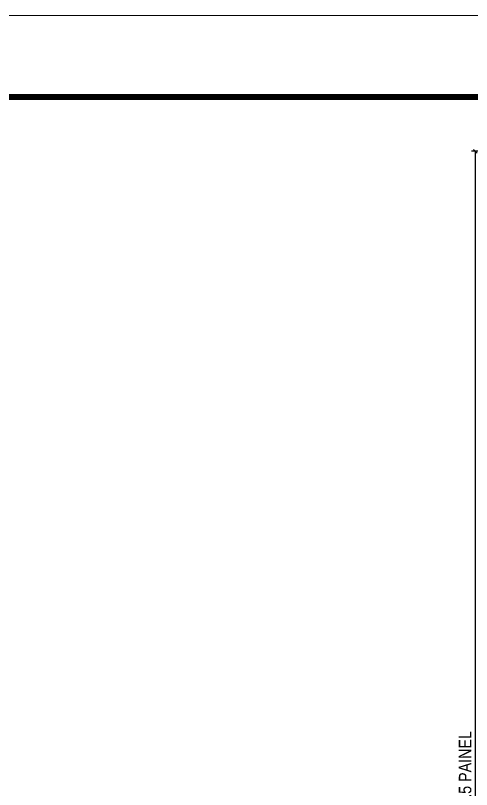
# Model space of a CAD drawing. Extents: x 14400 to 27878, y -21631 to 6985.
# Drawn here: x 14988.6 to 15212.4, y -3732.3 to -3352.4 of the extents above; entities that cross this region are included whole.
import ezdxf

# ---------------------------------------------------------------- set-up
doc = ezdxf.new("R2010")
doc.units = 0
doc.linetypes.add('DASHED', pattern=[0.75, 0.5, -0.25])
doc.layers.add('COTA', color=241, linetype='Continuous')
doc.layers.add('Folhas', color=255, linetype='Continuous', lineweight=9)
doc.layers.add('SARRAFO DE PRESSAO', color=251, linetype='DASHED', lineweight=9)
doc.styles.add('COTA TECNICA 2X', font='techl___.ttf', dxfattribs={"height": 10})
doc.dimstyles.new('SECAO PILAR', dxfattribs={"dimtxt": 10, "dimasz": 3, "dimexe": 3, "dimexo": 3, "dimgap": 3, "dimtad": 1, "dimdec": 1, "dimlfac": 0.5, "dimzin": 12, "dimdsep": 46, "dimtxsty": 'COTA TECNICA 2X', "dimblk1": 'OBLIQUE', "dimblk2": 'OBLIQUE', "dimsah": 1, "dimcen": 0.9, "dimclrd": 256, "dimclre": 256, "dimclrt": 256, "dimadec": 1, "dimazin": 3, "dimtfac": 1, "dimtdec": 1, "dimtmove": 0, "dimatfit": 3, "dimfxl": 1, "dimtolj": 1, "dimtzin": 12, "dimarcsym": 0})

# ---------------------------------------------------------------- blocks, each defined once
blk = doc.blocks.new('9999999999')
at = {"layer": 'Folhas'}
blk.add_lwpolyline([(98138.98, 34190.21), (99623.98, 34190.21), (99623.98, 35240.21), (98138.98, 35240.21)], close=True, dxfattribs=at)
at = {"layer": 'Folhas', "color": 30, "const_width": 3}
blk.add_lwpolyline([(98213.98, 34230.21), (99583.98, 34230.21), (99583.98, 35200.21), (98213.98, 35200.21)], close=True, dxfattribs=at)
blk = doc.blocks.new('_Oblique')
at = {"color": 0, "linetype": 'ByBlock', "lineweight": -2}
blk.add_line((-0.5, -0.5), (0.5, 0.5), dxfattribs=at)
blk = doc.blocks.new('*D582')
at = {"layer": 'COTA', "linetype": 'ByBlock', "lineweight": -2, "transparency": 16777216}
for p, q in [((507.17, 1203.06), (361.1, 1203.06)), ((364.1, 1203.06), (364.1, 201.98)), ((507.22, 201.98), (361.1, 201.98))]:
    blk.add_line(p, q, dxfattribs=at)
at = {"layer": 'Defpoints', "color": 0, "linetype": 'ByBlock', "transparency": 16777216}
for p in [(510.17, 1203.06), (364.1, 201.98), (510.22, 201.98)]:
    blk.add_point(p, dxfattribs=at)
at = {"layer": 'COTA', "linetype": 'ByBlock', "lineweight": -2, "transparency": 16777216, "xscale": 3, "yscale": 3, "zscale": 3}
for p, rotation in [((364.1, 1203.06), 90), ((364.1, 201.98), 270)]:
    blk.add_blockref('_Oblique', p, dxfattribs=dict(at, rotation=rotation))
at = {"layer": 'COTA', "linetype": 'ByBlock', "transparency": 16777216, "insert": (355.99, 702.52), "char_height": 10, "attachment_point": 5, "rotation": 90, "style": 'COTA TECNICA 2X'}
blk.add_mtext('\\A1;500.5 PAINEL', dxfattribs=at)
blk = doc.blocks.new('A$C949c2cf0')
at = {"layer": 'COTA', "linetype": 'ByBlock'}
dim = blk.add_linear_dim(base=(364.1, 201.98), p1=(510.17, 1203.06), p2=(510.22, 201.98), angle=270, text='<> PAINEL', dimstyle='SECAO PILAR', override={"dimtmove": 1}, dxfattribs=at)
dim.commit()
dim.dimension.update_dxf_attribs({"geometry": '*D582', "text_midpoint": (355.99, 702.52)})

msp = doc.modelspace()

# ---------------------------------------------------------------- block references
at = {"xscale": 0.612860368711651, "yscale": 0.612860368711651, "zscale": 0.612860368711651}
msp.add_blockref('A$C949c2cf0', (14991.1, -4156.39), dxfattribs=at)
at = {"layer": 'SARRAFO DE PRESSAO', "color": 6, "linetype": 'ByBlock'}
msp.add_blockref('9999999999', (-83725.51, -38592.65), dxfattribs=at)

doc.saveas('drawing.dxf')
